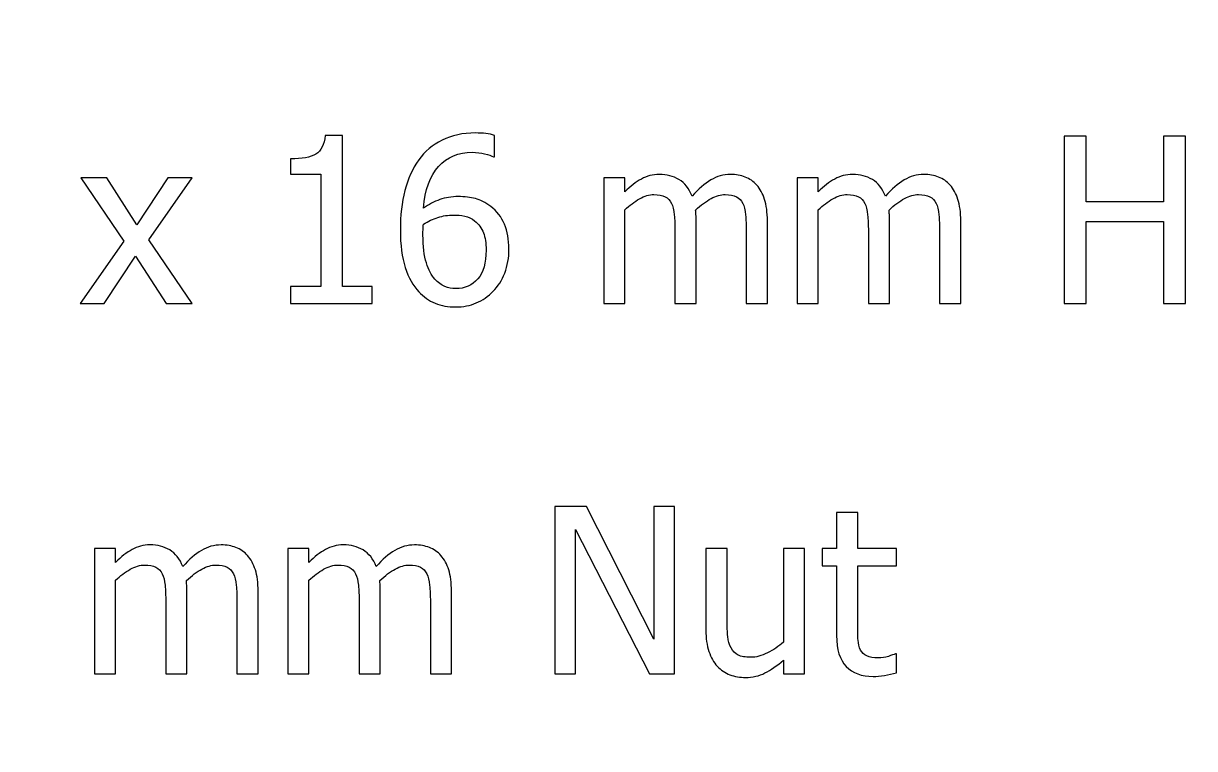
# Model space of a CAD drawing. Header units: centimetres. Extents: x -14.3 to 14.3, y -10 to 9.9.
# Drawn here: x -11.39 to -10.314, y -6.903 to -6.237 of the extents above; entities that cross this region are included whole.
import ezdxf

# ---------------------------------------------------------------- set-up
doc = ezdxf.new("R2010")
doc.units = ezdxf.units.CM
doc.header["$MEASUREMENT"] = 0
doc.layers.add('Layer 1', color=7, linetype='Continuous')

msp = doc.modelspace()

# ---------------------------------------------------------------- linework, layer by layer
at = {"layer": 'Layer 1', "color": 250, "lineweight": 70}
for points in [[(-14.3, -9), (-14.3, -9), (-14.3, 8.9), (-14.3, 8.9), (-14.3, 8.9), (-14.3, 9.45219), (-13.85219, 9.9), (-13.3, 9.9), (-13.3, 9.9), (-13.3, 9.9), (13.3, 9.9), (13.3, 9.9), (13.3, 9.9), (13.85219, 9.9), (14.3, 9.45219), (14.3, 8.9), (14.3, 8.9), (14.3, 8.9), (14.3, -9), (14.3, -9), (14.3, -9), (14.3, -9.55219), (13.85219, -10), (13.3, -10), (13.3, -10), (13.3, -10), (-13.3, -10), (-13.3, -10), (-13.3, -10), (-13.85219, -10), (-14.3, -9.55219), (-14.3, -9)], [(-4.3, -10), (-4.3, -10), (-4.3, -6), (-4.3, -6), (-4.3, -6), (-4.3, -5.44781), (-4.74781, -5), (-5.3, -5), (-5.3, -5), (-5.3, -5), (-14.3, -5), (-14.3, -5), (-14.3, -5), (-14.3, -5), (-14.3, -6), (-14.3, -6), (-14.3, -6), (-14.3, -6), (-14.3, -9), (-14.3, -9), (-14.3, -9), (-14.3, -9.55219), (-13.85219, -10), (-13.3, -10), (-13.3, -10), (-13.3, -10), (-5.3, -10), (-5.3, -10), (-5.3, -10), (-5.3, -10), (-4.3, -10), (-4.3, -10)]]:
    msp.add_open_spline(points, degree=3, knots=[0, 0, 0, 0, 0.125, 0.125, 0.125, 0.125, 0.25, 0.25, 0.25, 0.25, 0.375, 0.375, 0.375, 0.375, 0.5, 0.5, 0.5, 0.5, 0.625, 0.625, 0.625, 0.625, 0.75, 0.75, 0.75, 0.75, 0.875, 0.875, 0.875, 0.875, 1, 1, 1, 1], dxfattribs=at)
at = {"layer": 'Layer 1', "color": 250}
for points, knots in [([(-11.06964, -6.49413), (-11.06964, -6.49413), (-11.14468, -6.49413), (-11.14468, -6.49413), (-11.14468, -6.49413), (-11.14468, -6.49413), (-11.14468, -6.47843), (-11.14468, -6.47843), (-11.14468, -6.47843), (-11.14468, -6.47843), (-11.11677, -6.47843), (-11.11677, -6.47843), (-11.11677, -6.47843), (-11.11677, -6.47843), (-11.11677, -6.37524), (-11.11677, -6.37524), (-11.11677, -6.37524), (-11.11677, -6.37524), (-11.14468, -6.37524), (-11.14468, -6.37524), (-11.14468, -6.37524), (-11.14468, -6.37524), (-11.14468, -6.3612), (-11.14468, -6.3612), (-11.14468, -6.3612), (-11.13413, -6.3612), (-11.12637, -6.35972), (-11.12136, -6.35672), (-11.12136, -6.35672), (-11.11638, -6.35372), (-11.11356, -6.34804), (-11.11293, -6.33972), (-11.11293, -6.33972), (-11.11293, -6.33972), (-11.09691, -6.33972), (-11.09691, -6.33972), (-11.09691, -6.33972), (-11.09691, -6.33972), (-11.09691, -6.47843), (-11.09691, -6.47843), (-11.09691, -6.47843), (-11.09691, -6.47843), (-11.06964, -6.47843), (-11.06964, -6.47843), (-11.06964, -6.47843), (-11.06964, -6.47843), (-11.06964, -6.49413), (-11.06964, -6.49413)], [0, 0, 0, 0, 0.0833333, 0.0833333, 0.0833333, 0.0833333, 0.1666667, 0.1666667, 0.1666667, 0.1666667, 0.25, 0.25, 0.25, 0.25, 0.3333333, 0.3333333, 0.3333333, 0.3333333, 0.4166667, 0.4166667, 0.4166667, 0.4166667, 0.5, 0.5, 0.5, 0.5, 0.5833333, 0.5833333, 0.5833333, 0.5833333, 0.6666667, 0.6666667, 0.6666667, 0.6666667, 0.75, 0.75, 0.75, 0.75, 0.8333333, 0.8333333, 0.8333333, 0.8333333, 0.9166667, 0.9166667, 0.9166667, 0.9166667, 1, 1, 1, 1]), ([(-10.94387, -6.44421), (-10.94387, -6.45215), (-10.94517, -6.45945), (-10.94778, -6.46612), (-10.94778, -6.46612), (-10.95043, -6.47282), (-10.95392, -6.4784), (-10.95833, -6.48288), (-10.95833, -6.48288), (-10.96295, -6.48764), (-10.9681, -6.49124), (-10.97385, -6.49367), (-10.97385, -6.49367), (-10.97957, -6.49611), (-10.98585, -6.49734), (-10.99276, -6.49734), (-10.99276, -6.49734), (-10.99971, -6.49734), (-11.00603, -6.49618), (-11.01171, -6.49381), (-11.01171, -6.49381), (-11.01739, -6.49148), (-11.02243, -6.48799), (-11.02677, -6.48337), (-11.02677, -6.48337), (-11.03206, -6.4778), (-11.03623, -6.47035), (-11.03923, -6.461), (-11.03923, -6.461), (-11.04222, -6.45169), (-11.04371, -6.44019), (-11.04371, -6.42654), (-11.04371, -6.42654), (-11.04371, -6.41317), (-11.04233, -6.4011), (-11.03958, -6.39031), (-11.03958, -6.39031), (-11.03683, -6.37955), (-11.03259, -6.37016), (-11.02684, -6.36215), (-11.02684, -6.36215), (-11.02127, -6.35436), (-11.01407, -6.34829), (-11.00525, -6.34391), (-11.00525, -6.34391), (-10.99643, -6.33954), (-10.98624, -6.33735), (-10.97467, -6.33735), (-10.97467, -6.33735), (-10.97121, -6.33735), (-10.96803, -6.33753), (-10.96507, -6.33788), (-10.96507, -6.33788), (-10.96211, -6.3382), (-10.95946, -6.33876), (-10.9572, -6.33954), (-10.9572, -6.33954), (-10.9572, -6.33954), (-10.9572, -6.35926), (-10.9572, -6.35926), (-10.9572, -6.35926), (-10.9572, -6.35926), (-10.95812, -6.35926), (-10.95812, -6.35926), (-10.95812, -6.35926), (-10.95999, -6.35824), (-10.96267, -6.35729), (-10.9662, -6.35644), (-10.9662, -6.35644), (-10.96969, -6.35556), (-10.97347, -6.35513), (-10.97745, -6.35513), (-10.97745, -6.35513), (-10.99026, -6.35513), (-11.00063, -6.35947), (-11.0085, -6.36812), (-11.0085, -6.36812), (-11.0164, -6.37676), (-11.02106, -6.38957), (-11.0225, -6.4066), (-11.0225, -6.4066), (-11.01764, -6.40315), (-11.01259, -6.4005), (-11.00744, -6.39863), (-11.00744, -6.39863), (-11.00225, -6.39676), (-10.99661, -6.39584), (-10.99047, -6.39584), (-10.99047, -6.39584), (-10.98447, -6.39584), (-10.97922, -6.39644), (-10.9747, -6.39764), (-10.9747, -6.39764), (-10.97022, -6.39884), (-10.96549, -6.40128), (-10.96063, -6.40495), (-10.96063, -6.40495), (-10.95495, -6.40922), (-10.95075, -6.41461), (-10.948, -6.42117), (-10.948, -6.42117), (-10.94524, -6.4277), (-10.94387, -6.43539), (-10.94387, -6.44421)], [0, 0, 0, 0, 0.0384615, 0.0384615, 0.0384615, 0.0384615, 0.0769231, 0.0769231, 0.0769231, 0.0769231, 0.1153846, 0.1153846, 0.1153846, 0.1153846, 0.1538462, 0.1538462, 0.1538462, 0.1538462, 0.1923077, 0.1923077, 0.1923077, 0.1923077, 0.2307692, 0.2307692, 0.2307692, 0.2307692, 0.2692308, 0.2692308, 0.2692308, 0.2692308, 0.3076923, 0.3076923, 0.3076923, 0.3076923, 0.3461538, 0.3461538, 0.3461538, 0.3461538, 0.3846154, 0.3846154, 0.3846154, 0.3846154, 0.4230769, 0.4230769, 0.4230769, 0.4230769, 0.4615385, 0.4615385, 0.4615385, 0.4615385, 0.5, 0.5, 0.5, 0.5, 0.5384615, 0.5384615, 0.5384615, 0.5384615, 0.5769231, 0.5769231, 0.5769231, 0.5769231, 0.6153846, 0.6153846, 0.6153846, 0.6153846, 0.6538462, 0.6538462, 0.6538462, 0.6538462, 0.6923077, 0.6923077, 0.6923077, 0.6923077, 0.7307692, 0.7307692, 0.7307692, 0.7307692, 0.7692308, 0.7692308, 0.7692308, 0.7692308, 0.8076923, 0.8076923, 0.8076923, 0.8076923, 0.8461538, 0.8461538, 0.8461538, 0.8461538, 0.8846154, 0.8846154, 0.8846154, 0.8846154, 0.9230769, 0.9230769, 0.9230769, 0.9230769, 0.9615385, 0.9615385, 0.9615385, 0.9615385, 1, 1, 1, 1]), ([(-10.32176, -6.49413), (-10.32176, -6.49413), (-10.34222, -6.49413), (-10.34222, -6.49413), (-10.34222, -6.49413), (-10.34222, -6.49413), (-10.34222, -6.41881), (-10.34222, -6.41881), (-10.34222, -6.41881), (-10.34222, -6.41881), (-10.41306, -6.41881), (-10.41306, -6.41881), (-10.41306, -6.41881), (-10.41306, -6.41881), (-10.41306, -6.49413), (-10.41306, -6.49413), (-10.41306, -6.49413), (-10.41306, -6.49413), (-10.43352, -6.49413), (-10.43352, -6.49413), (-10.43352, -6.49413), (-10.43352, -6.49413), (-10.43352, -6.34025), (-10.43352, -6.34025), (-10.43352, -6.34025), (-10.43352, -6.34025), (-10.41306, -6.34025), (-10.41306, -6.34025), (-10.41306, -6.34025), (-10.41306, -6.34025), (-10.41306, -6.40061), (-10.41306, -6.40061), (-10.41306, -6.40061), (-10.41306, -6.40061), (-10.34222, -6.40061), (-10.34222, -6.40061), (-10.34222, -6.40061), (-10.34222, -6.40061), (-10.34222, -6.34025), (-10.34222, -6.34025), (-10.34222, -6.34025), (-10.34222, -6.34025), (-10.32176, -6.34025), (-10.32176, -6.34025), (-10.32176, -6.34025), (-10.32176, -6.34025), (-10.32176, -6.49413), (-10.32176, -6.49413)], [0, 0, 0, 0, 0.0833333, 0.0833333, 0.0833333, 0.0833333, 0.1666667, 0.1666667, 0.1666667, 0.1666667, 0.25, 0.25, 0.25, 0.25, 0.3333333, 0.3333333, 0.3333333, 0.3333333, 0.4166667, 0.4166667, 0.4166667, 0.4166667, 0.5, 0.5, 0.5, 0.5, 0.5833333, 0.5833333, 0.5833333, 0.5833333, 0.6666667, 0.6666667, 0.6666667, 0.6666667, 0.75, 0.75, 0.75, 0.75, 0.8333333, 0.8333333, 0.8333333, 0.8333333, 0.9166667, 0.9166667, 0.9166667, 0.9166667, 1, 1, 1, 1]), ([(-11.2352, -6.49413), (-11.2352, -6.49413), (-11.25908, -6.49413), (-11.25908, -6.49413), (-11.25908, -6.49413), (-11.25908, -6.49413), (-11.28706, -6.45056), (-11.28706, -6.45056), (-11.28706, -6.45056), (-11.28706, -6.45056), (-11.31592, -6.49413), (-11.31592, -6.49413), (-11.31592, -6.49413), (-11.31592, -6.49413), (-11.33797, -6.49413), (-11.33797, -6.49413), (-11.33797, -6.49413), (-11.33797, -6.49413), (-11.298, -6.43687), (-11.298, -6.43687), (-11.298, -6.43687), (-11.298, -6.43687), (-11.33754, -6.3787), (-11.33754, -6.3787), (-11.33754, -6.3787), (-11.33754, -6.3787), (-11.31366, -6.3787), (-11.31366, -6.3787), (-11.31366, -6.3787), (-11.31366, -6.3787), (-11.28583, -6.42184), (-11.28583, -6.42184), (-11.28583, -6.42184), (-11.28583, -6.42184), (-11.25736, -6.3787), (-11.25736, -6.3787), (-11.25736, -6.3787), (-11.25736, -6.3787), (-11.2352, -6.3787), (-11.2352, -6.3787), (-11.2352, -6.3787), (-11.2352, -6.3787), (-11.275, -6.4356), (-11.275, -6.4356), (-11.275, -6.4356), (-11.275, -6.4356), (-11.2352, -6.49413), (-11.2352, -6.49413)], [0, 0, 0, 0, 0.0833333, 0.0833333, 0.0833333, 0.0833333, 0.1666667, 0.1666667, 0.1666667, 0.1666667, 0.25, 0.25, 0.25, 0.25, 0.3333333, 0.3333333, 0.3333333, 0.3333333, 0.4166667, 0.4166667, 0.4166667, 0.4166667, 0.5, 0.5, 0.5, 0.5, 0.5833333, 0.5833333, 0.5833333, 0.5833333, 0.6666667, 0.6666667, 0.6666667, 0.6666667, 0.75, 0.75, 0.75, 0.75, 0.8333333, 0.8333333, 0.8333333, 0.8333333, 0.9166667, 0.9166667, 0.9166667, 0.9166667, 1, 1, 1, 1]), ([(-10.7257, -6.49413), (-10.7257, -6.49413), (-10.7257, -6.42735), (-10.7257, -6.42735), (-10.7257, -6.42735), (-10.7257, -6.42206), (-10.72591, -6.41715), (-10.72634, -6.41264), (-10.72634, -6.41264), (-10.72672, -6.40812), (-10.72761, -6.40459), (-10.72891, -6.40205), (-10.72891, -6.40205), (-10.73029, -6.39927), (-10.73223, -6.39726), (-10.7348, -6.39595), (-10.7348, -6.39595), (-10.73734, -6.39465), (-10.7408, -6.39397), (-10.74514, -6.39397), (-10.74514, -6.39397), (-10.74913, -6.39397), (-10.75339, -6.39521), (-10.75798, -6.39764), (-10.75798, -6.39764), (-10.76257, -6.40011), (-10.76729, -6.40364), (-10.7722, -6.40826), (-10.7722, -6.40826), (-10.77213, -6.40943), (-10.77202, -6.4108), (-10.77191, -6.41243), (-10.77191, -6.41243), (-10.77181, -6.41405), (-10.77177, -6.41595), (-10.77177, -6.41818), (-10.77177, -6.41818), (-10.77177, -6.41818), (-10.77177, -6.49413), (-10.77177, -6.49413), (-10.77177, -6.49413), (-10.77177, -6.49413), (-10.79121, -6.49413), (-10.79121, -6.49413), (-10.79121, -6.49413), (-10.79121, -6.49413), (-10.79121, -6.42735), (-10.79121, -6.42735), (-10.79121, -6.42735), (-10.79121, -6.42206), (-10.79142, -6.41715), (-10.79185, -6.41264), (-10.79185, -6.41264), (-10.79224, -6.40812), (-10.79312, -6.40459), (-10.79442, -6.40205), (-10.79442, -6.40205), (-10.7958, -6.39927), (-10.79774, -6.39726), (-10.80031, -6.39595), (-10.80031, -6.39595), (-10.80285, -6.39465), (-10.80631, -6.39397), (-10.81065, -6.39397), (-10.81065, -6.39397), (-10.81485, -6.39397), (-10.81926, -6.39528), (-10.82384, -6.39789), (-10.82384, -6.39789), (-10.82847, -6.40054), (-10.83295, -6.40389), (-10.83729, -6.40795), (-10.83729, -6.40795), (-10.83729, -6.40795), (-10.83729, -6.49413), (-10.83729, -6.49413), (-10.83729, -6.49413), (-10.83729, -6.49413), (-10.85672, -6.49413), (-10.85672, -6.49413), (-10.85672, -6.49413), (-10.85672, -6.49413), (-10.85672, -6.3787), (-10.85672, -6.3787), (-10.85672, -6.3787), (-10.85672, -6.3787), (-10.83729, -6.3787), (-10.83729, -6.3787), (-10.83729, -6.3787), (-10.83729, -6.3787), (-10.83729, -6.39151), (-10.83729, -6.39151), (-10.83729, -6.39151), (-10.83217, -6.38643), (-10.82713, -6.38247), (-10.82215, -6.37969), (-10.82215, -6.37969), (-10.81714, -6.3769), (-10.81167, -6.37549), (-10.80568, -6.37549), (-10.80568, -6.37549), (-10.79883, -6.37549), (-10.7928, -6.37704), (-10.78754, -6.38015), (-10.78754, -6.38015), (-10.78225, -6.38325), (-10.77826, -6.38833), (-10.77548, -6.39542), (-10.77548, -6.39542), (-10.76962, -6.38889), (-10.76391, -6.38392), (-10.75833, -6.38057), (-10.75833, -6.38057), (-10.75276, -6.37718), (-10.74669, -6.37549), (-10.74016, -6.37549), (-10.74016, -6.37549), (-10.73519, -6.37549), (-10.73067, -6.37627), (-10.72662, -6.37782), (-10.72662, -6.37782), (-10.72256, -6.37937), (-10.719, -6.38187), (-10.71596, -6.3853), (-10.71596, -6.3853), (-10.71286, -6.38882), (-10.7105, -6.3932), (-10.7088, -6.39842), (-10.7088, -6.39842), (-10.70711, -6.40368), (-10.70626, -6.41024), (-10.70626, -6.41818), (-10.70626, -6.41818), (-10.70626, -6.41818), (-10.70626, -6.49413), (-10.70626, -6.49413), (-10.70626, -6.49413), (-10.70626, -6.49413), (-10.7257, -6.49413), (-10.7257, -6.49413)], [0, 0, 0, 0, 0.0285714, 0.0285714, 0.0285714, 0.0285714, 0.0571429, 0.0571429, 0.0571429, 0.0571429, 0.0857143, 0.0857143, 0.0857143, 0.0857143, 0.1142857, 0.1142857, 0.1142857, 0.1142857, 0.1428571, 0.1428571, 0.1428571, 0.1428571, 0.1714286, 0.1714286, 0.1714286, 0.1714286, 0.2, 0.2, 0.2, 0.2, 0.2285714, 0.2285714, 0.2285714, 0.2285714, 0.2571429, 0.2571429, 0.2571429, 0.2571429, 0.2857143, 0.2857143, 0.2857143, 0.2857143, 0.3142857, 0.3142857, 0.3142857, 0.3142857, 0.3428571, 0.3428571, 0.3428571, 0.3428571, 0.3714286, 0.3714286, 0.3714286, 0.3714286, 0.4, 0.4, 0.4, 0.4, 0.4285714, 0.4285714, 0.4285714, 0.4285714, 0.4571429, 0.4571429, 0.4571429, 0.4571429, 0.4857143, 0.4857143, 0.4857143, 0.4857143, 0.5142857, 0.5142857, 0.5142857, 0.5142857, 0.5428571, 0.5428571, 0.5428571, 0.5428571, 0.5714286, 0.5714286, 0.5714286, 0.5714286, 0.6, 0.6, 0.6, 0.6, 0.6285714, 0.6285714, 0.6285714, 0.6285714, 0.6571429, 0.6571429, 0.6571429, 0.6571429, 0.6857143, 0.6857143, 0.6857143, 0.6857143, 0.7142857, 0.7142857, 0.7142857, 0.7142857, 0.7428571, 0.7428571, 0.7428571, 0.7428571, 0.7714286, 0.7714286, 0.7714286, 0.7714286, 0.8, 0.8, 0.8, 0.8, 0.8285714, 0.8285714, 0.8285714, 0.8285714, 0.8571429, 0.8571429, 0.8571429, 0.8571429, 0.8857143, 0.8857143, 0.8857143, 0.8857143, 0.9142857, 0.9142857, 0.9142857, 0.9142857, 0.9428571, 0.9428571, 0.9428571, 0.9428571, 0.9714286, 0.9714286, 0.9714286, 0.9714286, 1, 1, 1, 1]), ([(-10.54793, -6.49413), (-10.54793, -6.49413), (-10.54793, -6.42735), (-10.54793, -6.42735), (-10.54793, -6.42735), (-10.54793, -6.42206), (-10.54814, -6.41715), (-10.54857, -6.41264), (-10.54857, -6.41264), (-10.54895, -6.40812), (-10.54984, -6.40459), (-10.55114, -6.40205), (-10.55114, -6.40205), (-10.55252, -6.39927), (-10.55446, -6.39726), (-10.55703, -6.39595), (-10.55703, -6.39595), (-10.55957, -6.39465), (-10.56303, -6.39397), (-10.56737, -6.39397), (-10.56737, -6.39397), (-10.57136, -6.39397), (-10.57562, -6.39521), (-10.58021, -6.39764), (-10.58021, -6.39764), (-10.5848, -6.40011), (-10.58952, -6.40364), (-10.59443, -6.40826), (-10.59443, -6.40826), (-10.59436, -6.40943), (-10.59425, -6.4108), (-10.59414, -6.41243), (-10.59414, -6.41243), (-10.59404, -6.41405), (-10.594, -6.41595), (-10.594, -6.41818), (-10.594, -6.41818), (-10.594, -6.41818), (-10.594, -6.49413), (-10.594, -6.49413), (-10.594, -6.49413), (-10.594, -6.49413), (-10.61344, -6.49413), (-10.61344, -6.49413), (-10.61344, -6.49413), (-10.61344, -6.49413), (-10.61344, -6.42735), (-10.61344, -6.42735), (-10.61344, -6.42735), (-10.61344, -6.42206), (-10.61365, -6.41715), (-10.61408, -6.41264), (-10.61408, -6.41264), (-10.61447, -6.40812), (-10.61535, -6.40459), (-10.61665, -6.40205), (-10.61665, -6.40205), (-10.61803, -6.39927), (-10.61997, -6.39726), (-10.62254, -6.39595), (-10.62254, -6.39595), (-10.62508, -6.39465), (-10.62854, -6.39397), (-10.63288, -6.39397), (-10.63288, -6.39397), (-10.63708, -6.39397), (-10.64149, -6.39528), (-10.64607, -6.39789), (-10.64607, -6.39789), (-10.6507, -6.40054), (-10.65518, -6.40389), (-10.65952, -6.40795), (-10.65952, -6.40795), (-10.65952, -6.40795), (-10.65952, -6.49413), (-10.65952, -6.49413), (-10.65952, -6.49413), (-10.65952, -6.49413), (-10.67895, -6.49413), (-10.67895, -6.49413), (-10.67895, -6.49413), (-10.67895, -6.49413), (-10.67895, -6.3787), (-10.67895, -6.3787), (-10.67895, -6.3787), (-10.67895, -6.3787), (-10.65952, -6.3787), (-10.65952, -6.3787), (-10.65952, -6.3787), (-10.65952, -6.3787), (-10.65952, -6.39151), (-10.65952, -6.39151), (-10.65952, -6.39151), (-10.6544, -6.38643), (-10.64936, -6.38247), (-10.64438, -6.37969), (-10.64438, -6.37969), (-10.63937, -6.3769), (-10.6339, -6.37549), (-10.62791, -6.37549), (-10.62791, -6.37549), (-10.62106, -6.37549), (-10.61503, -6.37704), (-10.60977, -6.38015), (-10.60977, -6.38015), (-10.60448, -6.38325), (-10.60049, -6.38833), (-10.59771, -6.39542), (-10.59771, -6.39542), (-10.59185, -6.38889), (-10.58614, -6.38392), (-10.58056, -6.38057), (-10.58056, -6.38057), (-10.57499, -6.37718), (-10.56892, -6.37549), (-10.56239, -6.37549), (-10.56239, -6.37549), (-10.55742, -6.37549), (-10.5529, -6.37627), (-10.54885, -6.37782), (-10.54885, -6.37782), (-10.54479, -6.37937), (-10.54123, -6.38187), (-10.53819, -6.3853), (-10.53819, -6.3853), (-10.53509, -6.38882), (-10.53273, -6.3932), (-10.53103, -6.39842), (-10.53103, -6.39842), (-10.52934, -6.40368), (-10.52849, -6.41024), (-10.52849, -6.41818), (-10.52849, -6.41818), (-10.52849, -6.41818), (-10.52849, -6.49413), (-10.52849, -6.49413), (-10.52849, -6.49413), (-10.52849, -6.49413), (-10.54793, -6.49413), (-10.54793, -6.49413)], [0, 0, 0, 0, 0.0285714, 0.0285714, 0.0285714, 0.0285714, 0.0571429, 0.0571429, 0.0571429, 0.0571429, 0.0857143, 0.0857143, 0.0857143, 0.0857143, 0.1142857, 0.1142857, 0.1142857, 0.1142857, 0.1428571, 0.1428571, 0.1428571, 0.1428571, 0.1714286, 0.1714286, 0.1714286, 0.1714286, 0.2, 0.2, 0.2, 0.2, 0.2285714, 0.2285714, 0.2285714, 0.2285714, 0.2571429, 0.2571429, 0.2571429, 0.2571429, 0.2857143, 0.2857143, 0.2857143, 0.2857143, 0.3142857, 0.3142857, 0.3142857, 0.3142857, 0.3428571, 0.3428571, 0.3428571, 0.3428571, 0.3714286, 0.3714286, 0.3714286, 0.3714286, 0.4, 0.4, 0.4, 0.4, 0.4285714, 0.4285714, 0.4285714, 0.4285714, 0.4571429, 0.4571429, 0.4571429, 0.4571429, 0.4857143, 0.4857143, 0.4857143, 0.4857143, 0.5142857, 0.5142857, 0.5142857, 0.5142857, 0.5428571, 0.5428571, 0.5428571, 0.5428571, 0.5714286, 0.5714286, 0.5714286, 0.5714286, 0.6, 0.6, 0.6, 0.6, 0.6285714, 0.6285714, 0.6285714, 0.6285714, 0.6571429, 0.6571429, 0.6571429, 0.6571429, 0.6857143, 0.6857143, 0.6857143, 0.6857143, 0.7142857, 0.7142857, 0.7142857, 0.7142857, 0.7428571, 0.7428571, 0.7428571, 0.7428571, 0.7714286, 0.7714286, 0.7714286, 0.7714286, 0.8, 0.8, 0.8, 0.8, 0.8285714, 0.8285714, 0.8285714, 0.8285714, 0.8571429, 0.8571429, 0.8571429, 0.8571429, 0.8857143, 0.8857143, 0.8857143, 0.8857143, 0.9142857, 0.9142857, 0.9142857, 0.9142857, 0.9428571, 0.9428571, 0.9428571, 0.9428571, 0.9714286, 0.9714286, 0.9714286, 0.9714286, 1, 1, 1, 1]), ([(-10.96486, -6.44502), (-10.96486, -6.43867), (-10.96567, -6.43338), (-10.96733, -6.42911), (-10.96733, -6.42911), (-10.96899, -6.42484), (-10.97167, -6.42117), (-10.97541, -6.41814), (-10.97541, -6.41814), (-10.97809, -6.41595), (-10.98112, -6.41451), (-10.98454, -6.4138), (-10.98454, -6.4138), (-10.98797, -6.41313), (-10.99146, -6.41278), (-10.99502, -6.41278), (-10.99502, -6.41278), (-10.99985, -6.41278), (-11.00455, -6.41352), (-11.0091, -6.41497), (-11.0091, -6.41497), (-11.01361, -6.41641), (-11.01809, -6.41849), (-11.0225, -6.42124), (-11.0225, -6.42124), (-11.02264, -6.42276), (-11.02275, -6.42424), (-11.02282, -6.42565), (-11.02282, -6.42565), (-11.02289, -6.42707), (-11.02293, -6.42883), (-11.02293, -6.43098), (-11.02293, -6.43098), (-11.02293, -6.44164), (-11.02187, -6.45028), (-11.01979, -6.45681), (-11.01979, -6.45681), (-11.01767, -6.46337), (-11.01506, -6.46831), (-11.01199, -6.47169), (-11.01199, -6.47169), (-11.00903, -6.47494), (-11.00596, -6.4772), (-11.00282, -6.4785), (-11.00282, -6.4785), (-10.99968, -6.47981), (-10.99629, -6.48048), (-10.99266, -6.48048), (-10.99266, -6.48048), (-10.9844, -6.48048), (-10.9777, -6.47751), (-10.97255, -6.47159), (-10.97255, -6.47159), (-10.96743, -6.46566), (-10.96486, -6.45681), (-10.96486, -6.44502)], [0, 0, 0, 0, 0.0714286, 0.0714286, 0.0714286, 0.0714286, 0.1428571, 0.1428571, 0.1428571, 0.1428571, 0.2142857, 0.2142857, 0.2142857, 0.2142857, 0.2857143, 0.2857143, 0.2857143, 0.2857143, 0.3571429, 0.3571429, 0.3571429, 0.3571429, 0.4285714, 0.4285714, 0.4285714, 0.4285714, 0.5, 0.5, 0.5, 0.5, 0.5714286, 0.5714286, 0.5714286, 0.5714286, 0.6428571, 0.6428571, 0.6428571, 0.6428571, 0.7142857, 0.7142857, 0.7142857, 0.7142857, 0.7857143, 0.7857143, 0.7857143, 0.7857143, 0.8571429, 0.8571429, 0.8571429, 0.8571429, 0.9285714, 0.9285714, 0.9285714, 0.9285714, 1, 1, 1, 1]), ([(-10.7916, -6.83477), (-10.7916, -6.83477), (-10.81453, -6.83477), (-10.81453, -6.83477), (-10.81453, -6.83477), (-10.81453, -6.83477), (-10.88259, -6.70209), (-10.88259, -6.70209), (-10.88259, -6.70209), (-10.88259, -6.70209), (-10.88259, -6.83477), (-10.88259, -6.83477), (-10.88259, -6.83477), (-10.88259, -6.83477), (-10.90171, -6.83477), (-10.90171, -6.83477), (-10.90171, -6.83477), (-10.90171, -6.83477), (-10.90171, -6.68089), (-10.90171, -6.68089), (-10.90171, -6.68089), (-10.90171, -6.68089), (-10.87267, -6.68089), (-10.87267, -6.68089), (-10.87267, -6.68089), (-10.87267, -6.68089), (-10.81072, -6.80274), (-10.81072, -6.80274), (-10.81072, -6.80274), (-10.81072, -6.80274), (-10.81072, -6.68089), (-10.81072, -6.68089), (-10.81072, -6.68089), (-10.81072, -6.68089), (-10.7916, -6.68089), (-10.7916, -6.68089), (-10.7916, -6.68089), (-10.7916, -6.68089), (-10.7916, -6.83477), (-10.7916, -6.83477)], [0, 0, 0, 0, 0.1, 0.1, 0.1, 0.1, 0.2, 0.2, 0.2, 0.2, 0.3, 0.3, 0.3, 0.3, 0.4, 0.4, 0.4, 0.4, 0.5, 0.5, 0.5, 0.5, 0.6, 0.6, 0.6, 0.6, 0.7, 0.7, 0.7, 0.7, 0.8, 0.8, 0.8, 0.8, 0.9, 0.9, 0.9, 0.9, 1, 1, 1, 1]), ([(-10.60897, -6.83703), (-10.61959, -6.83703), (-10.62784, -6.83403), (-10.63377, -6.828), (-10.63377, -6.828), (-10.6397, -6.82196), (-10.64266, -6.81244), (-10.64266, -6.79942), (-10.64266, -6.79942), (-10.64266, -6.79942), (-10.64266, -6.73546), (-10.64266, -6.73546), (-10.64266, -6.73546), (-10.64266, -6.73546), (-10.65578, -6.73546), (-10.65578, -6.73546), (-10.65578, -6.73546), (-10.65578, -6.73546), (-10.65578, -6.71934), (-10.65578, -6.71934), (-10.65578, -6.71934), (-10.65578, -6.71934), (-10.64266, -6.71934), (-10.64266, -6.71934), (-10.64266, -6.71934), (-10.64266, -6.71934), (-10.64266, -6.68618), (-10.64266, -6.68618), (-10.64266, -6.68618), (-10.64266, -6.68618), (-10.62322, -6.68618), (-10.62322, -6.68618), (-10.62322, -6.68618), (-10.62322, -6.68618), (-10.62322, -6.71934), (-10.62322, -6.71934), (-10.62322, -6.71934), (-10.62322, -6.71934), (-10.58748, -6.71934), (-10.58748, -6.71934), (-10.58748, -6.71934), (-10.58748, -6.71934), (-10.58748, -6.73546), (-10.58748, -6.73546), (-10.58748, -6.73546), (-10.58748, -6.73546), (-10.62322, -6.73546), (-10.62322, -6.73546), (-10.62322, -6.73546), (-10.62322, -6.73546), (-10.62322, -6.79032), (-10.62322, -6.79032), (-10.62322, -6.79032), (-10.62322, -6.79618), (-10.62312, -6.80069), (-10.6229, -6.80387), (-10.6229, -6.80387), (-10.62269, -6.80704), (-10.62192, -6.81), (-10.62054, -6.81276), (-10.62054, -6.81276), (-10.61938, -6.81516), (-10.61747, -6.81699), (-10.61486, -6.81819), (-10.61486, -6.81819), (-10.61225, -6.81939), (-10.60869, -6.81999), (-10.60421, -6.81999), (-10.60421, -6.81999), (-10.60107, -6.81999), (-10.598, -6.81953), (-10.59503, -6.81861), (-10.59503, -6.81861), (-10.59207, -6.81766), (-10.58992, -6.81688), (-10.58861, -6.81628), (-10.58861, -6.81628), (-10.58861, -6.81628), (-10.58748, -6.81628), (-10.58748, -6.81628), (-10.58748, -6.81628), (-10.58748, -6.81628), (-10.58748, -6.83371), (-10.58748, -6.83371), (-10.58748, -6.83371), (-10.59112, -6.83477), (-10.59482, -6.83558), (-10.5986, -6.83615), (-10.5986, -6.83615), (-10.60234, -6.83675), (-10.60579, -6.83703), (-10.60897, -6.83703)], [0, 0, 0, 0, 0.0434783, 0.0434783, 0.0434783, 0.0434783, 0.0869565, 0.0869565, 0.0869565, 0.0869565, 0.1304348, 0.1304348, 0.1304348, 0.1304348, 0.173913, 0.173913, 0.173913, 0.173913, 0.2173913, 0.2173913, 0.2173913, 0.2173913, 0.2608696, 0.2608696, 0.2608696, 0.2608696, 0.3043478, 0.3043478, 0.3043478, 0.3043478, 0.3478261, 0.3478261, 0.3478261, 0.3478261, 0.3913043, 0.3913043, 0.3913043, 0.3913043, 0.4347826, 0.4347826, 0.4347826, 0.4347826, 0.4782609, 0.4782609, 0.4782609, 0.4782609, 0.5217391, 0.5217391, 0.5217391, 0.5217391, 0.5652174, 0.5652174, 0.5652174, 0.5652174, 0.6086957, 0.6086957, 0.6086957, 0.6086957, 0.6521739, 0.6521739, 0.6521739, 0.6521739, 0.6956522, 0.6956522, 0.6956522, 0.6956522, 0.7391304, 0.7391304, 0.7391304, 0.7391304, 0.7826087, 0.7826087, 0.7826087, 0.7826087, 0.826087, 0.826087, 0.826087, 0.826087, 0.8695652, 0.8695652, 0.8695652, 0.8695652, 0.9130435, 0.9130435, 0.9130435, 0.9130435, 0.9565217, 0.9565217, 0.9565217, 0.9565217, 1, 1, 1, 1]), ([(-11.19389, -6.83477), (-11.19389, -6.83477), (-11.19389, -6.76799), (-11.19389, -6.76799), (-11.19389, -6.76799), (-11.19389, -6.7627), (-11.1941, -6.75779), (-11.19453, -6.75328), (-11.19453, -6.75328), (-11.19491, -6.74876), (-11.1958, -6.74523), (-11.1971, -6.74269), (-11.1971, -6.74269), (-11.19848, -6.73991), (-11.20042, -6.7379), (-11.20299, -6.73659), (-11.20299, -6.73659), (-11.20553, -6.73529), (-11.20899, -6.73461), (-11.21333, -6.73461), (-11.21333, -6.73461), (-11.21732, -6.73461), (-11.22158, -6.73585), (-11.22617, -6.73828), (-11.22617, -6.73828), (-11.23076, -6.74075), (-11.23548, -6.74428), (-11.24039, -6.7489), (-11.24039, -6.7489), (-11.24032, -6.75007), (-11.24021, -6.75144), (-11.2401, -6.75307), (-11.2401, -6.75307), (-11.24, -6.75469), (-11.23996, -6.75659), (-11.23996, -6.75882), (-11.23996, -6.75882), (-11.23996, -6.75882), (-11.23996, -6.83477), (-11.23996, -6.83477), (-11.23996, -6.83477), (-11.23996, -6.83477), (-11.2594, -6.83477), (-11.2594, -6.83477), (-11.2594, -6.83477), (-11.2594, -6.83477), (-11.2594, -6.76799), (-11.2594, -6.76799), (-11.2594, -6.76799), (-11.2594, -6.7627), (-11.25961, -6.75779), (-11.26004, -6.75328), (-11.26004, -6.75328), (-11.26043, -6.74876), (-11.26131, -6.74523), (-11.26261, -6.74269), (-11.26261, -6.74269), (-11.26399, -6.73991), (-11.26593, -6.7379), (-11.2685, -6.73659), (-11.2685, -6.73659), (-11.27104, -6.73529), (-11.2745, -6.73461), (-11.27884, -6.73461), (-11.27884, -6.73461), (-11.28304, -6.73461), (-11.28745, -6.73592), (-11.29203, -6.73853), (-11.29203, -6.73853), (-11.29666, -6.74118), (-11.30114, -6.74453), (-11.30548, -6.74859), (-11.30548, -6.74859), (-11.30548, -6.74859), (-11.30548, -6.83477), (-11.30548, -6.83477), (-11.30548, -6.83477), (-11.30548, -6.83477), (-11.32491, -6.83477), (-11.32491, -6.83477), (-11.32491, -6.83477), (-11.32491, -6.83477), (-11.32491, -6.71934), (-11.32491, -6.71934), (-11.32491, -6.71934), (-11.32491, -6.71934), (-11.30548, -6.71934), (-11.30548, -6.71934), (-11.30548, -6.71934), (-11.30548, -6.71934), (-11.30548, -6.73215), (-11.30548, -6.73215), (-11.30548, -6.73215), (-11.30036, -6.72707), (-11.29532, -6.72311), (-11.29034, -6.72033), (-11.29034, -6.72033), (-11.28533, -6.71754), (-11.27986, -6.71613), (-11.27387, -6.71613), (-11.27387, -6.71613), (-11.26702, -6.71613), (-11.26099, -6.71768), (-11.25573, -6.72079), (-11.25573, -6.72079), (-11.25044, -6.72389), (-11.24645, -6.72897), (-11.24367, -6.73606), (-11.24367, -6.73606), (-11.23781, -6.72953), (-11.2321, -6.72456), (-11.22652, -6.72121), (-11.22652, -6.72121), (-11.22095, -6.71782), (-11.21488, -6.71613), (-11.20835, -6.71613), (-11.20835, -6.71613), (-11.20338, -6.71613), (-11.19886, -6.71691), (-11.19481, -6.71846), (-11.19481, -6.71846), (-11.19075, -6.72001), (-11.18719, -6.72251), (-11.18415, -6.72594), (-11.18415, -6.72594), (-11.18105, -6.72946), (-11.17869, -6.73384), (-11.17699, -6.73906), (-11.17699, -6.73906), (-11.1753, -6.74432), (-11.17445, -6.75088), (-11.17445, -6.75882), (-11.17445, -6.75882), (-11.17445, -6.75882), (-11.17445, -6.83477), (-11.17445, -6.83477), (-11.17445, -6.83477), (-11.17445, -6.83477), (-11.19389, -6.83477), (-11.19389, -6.83477)], [0, 0, 0, 0, 0.0285714, 0.0285714, 0.0285714, 0.0285714, 0.0571429, 0.0571429, 0.0571429, 0.0571429, 0.0857143, 0.0857143, 0.0857143, 0.0857143, 0.1142857, 0.1142857, 0.1142857, 0.1142857, 0.1428571, 0.1428571, 0.1428571, 0.1428571, 0.1714286, 0.1714286, 0.1714286, 0.1714286, 0.2, 0.2, 0.2, 0.2, 0.2285714, 0.2285714, 0.2285714, 0.2285714, 0.2571429, 0.2571429, 0.2571429, 0.2571429, 0.2857143, 0.2857143, 0.2857143, 0.2857143, 0.3142857, 0.3142857, 0.3142857, 0.3142857, 0.3428571, 0.3428571, 0.3428571, 0.3428571, 0.3714286, 0.3714286, 0.3714286, 0.3714286, 0.4, 0.4, 0.4, 0.4, 0.4285714, 0.4285714, 0.4285714, 0.4285714, 0.4571429, 0.4571429, 0.4571429, 0.4571429, 0.4857143, 0.4857143, 0.4857143, 0.4857143, 0.5142857, 0.5142857, 0.5142857, 0.5142857, 0.5428571, 0.5428571, 0.5428571, 0.5428571, 0.5714286, 0.5714286, 0.5714286, 0.5714286, 0.6, 0.6, 0.6, 0.6, 0.6285714, 0.6285714, 0.6285714, 0.6285714, 0.6571429, 0.6571429, 0.6571429, 0.6571429, 0.6857143, 0.6857143, 0.6857143, 0.6857143, 0.7142857, 0.7142857, 0.7142857, 0.7142857, 0.7428571, 0.7428571, 0.7428571, 0.7428571, 0.7714286, 0.7714286, 0.7714286, 0.7714286, 0.8, 0.8, 0.8, 0.8, 0.8285714, 0.8285714, 0.8285714, 0.8285714, 0.8571429, 0.8571429, 0.8571429, 0.8571429, 0.8857143, 0.8857143, 0.8857143, 0.8857143, 0.9142857, 0.9142857, 0.9142857, 0.9142857, 0.9428571, 0.9428571, 0.9428571, 0.9428571, 0.9714286, 0.9714286, 0.9714286, 0.9714286, 1, 1, 1, 1]), ([(-11.01612, -6.83477), (-11.01612, -6.83477), (-11.01612, -6.76799), (-11.01612, -6.76799), (-11.01612, -6.76799), (-11.01612, -6.7627), (-11.01633, -6.75779), (-11.01676, -6.75328), (-11.01676, -6.75328), (-11.01714, -6.74876), (-11.01803, -6.74523), (-11.01933, -6.74269), (-11.01933, -6.74269), (-11.02071, -6.73991), (-11.02265, -6.7379), (-11.02522, -6.73659), (-11.02522, -6.73659), (-11.02776, -6.73529), (-11.03122, -6.73461), (-11.03556, -6.73461), (-11.03556, -6.73461), (-11.03955, -6.73461), (-11.04381, -6.73585), (-11.0484, -6.73828), (-11.0484, -6.73828), (-11.05299, -6.74075), (-11.05771, -6.74428), (-11.06262, -6.7489), (-11.06262, -6.7489), (-11.06255, -6.75007), (-11.06244, -6.75144), (-11.06233, -6.75307), (-11.06233, -6.75307), (-11.06223, -6.75469), (-11.06219, -6.75659), (-11.06219, -6.75882), (-11.06219, -6.75882), (-11.06219, -6.75882), (-11.06219, -6.83477), (-11.06219, -6.83477), (-11.06219, -6.83477), (-11.06219, -6.83477), (-11.08163, -6.83477), (-11.08163, -6.83477), (-11.08163, -6.83477), (-11.08163, -6.83477), (-11.08163, -6.76799), (-11.08163, -6.76799), (-11.08163, -6.76799), (-11.08163, -6.7627), (-11.08184, -6.75779), (-11.08227, -6.75328), (-11.08227, -6.75328), (-11.08266, -6.74876), (-11.08354, -6.74523), (-11.08484, -6.74269), (-11.08484, -6.74269), (-11.08622, -6.73991), (-11.08816, -6.7379), (-11.09073, -6.73659), (-11.09073, -6.73659), (-11.09327, -6.73529), (-11.09673, -6.73461), (-11.10107, -6.73461), (-11.10107, -6.73461), (-11.10527, -6.73461), (-11.10968, -6.73592), (-11.11426, -6.73853), (-11.11426, -6.73853), (-11.11889, -6.74118), (-11.12337, -6.74453), (-11.12771, -6.74859), (-11.12771, -6.74859), (-11.12771, -6.74859), (-11.12771, -6.83477), (-11.12771, -6.83477), (-11.12771, -6.83477), (-11.12771, -6.83477), (-11.14714, -6.83477), (-11.14714, -6.83477), (-11.14714, -6.83477), (-11.14714, -6.83477), (-11.14714, -6.71934), (-11.14714, -6.71934), (-11.14714, -6.71934), (-11.14714, -6.71934), (-11.12771, -6.71934), (-11.12771, -6.71934), (-11.12771, -6.71934), (-11.12771, -6.71934), (-11.12771, -6.73215), (-11.12771, -6.73215), (-11.12771, -6.73215), (-11.12259, -6.72707), (-11.11755, -6.72311), (-11.11257, -6.72033), (-11.11257, -6.72033), (-11.10756, -6.71754), (-11.10209, -6.71613), (-11.0961, -6.71613), (-11.0961, -6.71613), (-11.08925, -6.71613), (-11.08322, -6.71768), (-11.07796, -6.72079), (-11.07796, -6.72079), (-11.07267, -6.72389), (-11.06868, -6.72897), (-11.0659, -6.73606), (-11.0659, -6.73606), (-11.06004, -6.72953), (-11.05433, -6.72456), (-11.04875, -6.72121), (-11.04875, -6.72121), (-11.04318, -6.71782), (-11.03711, -6.71613), (-11.03058, -6.71613), (-11.03058, -6.71613), (-11.02561, -6.71613), (-11.02109, -6.71691), (-11.01704, -6.71846), (-11.01704, -6.71846), (-11.01298, -6.72001), (-11.00942, -6.72251), (-11.00638, -6.72594), (-11.00638, -6.72594), (-11.00328, -6.72946), (-11.00092, -6.73384), (-10.99922, -6.73906), (-10.99922, -6.73906), (-10.99753, -6.74432), (-10.99668, -6.75088), (-10.99668, -6.75882), (-10.99668, -6.75882), (-10.99668, -6.75882), (-10.99668, -6.83477), (-10.99668, -6.83477), (-10.99668, -6.83477), (-10.99668, -6.83477), (-11.01612, -6.83477), (-11.01612, -6.83477)], [0, 0, 0, 0, 0.0285714, 0.0285714, 0.0285714, 0.0285714, 0.0571429, 0.0571429, 0.0571429, 0.0571429, 0.0857143, 0.0857143, 0.0857143, 0.0857143, 0.1142857, 0.1142857, 0.1142857, 0.1142857, 0.1428571, 0.1428571, 0.1428571, 0.1428571, 0.1714286, 0.1714286, 0.1714286, 0.1714286, 0.2, 0.2, 0.2, 0.2, 0.2285714, 0.2285714, 0.2285714, 0.2285714, 0.2571429, 0.2571429, 0.2571429, 0.2571429, 0.2857143, 0.2857143, 0.2857143, 0.2857143, 0.3142857, 0.3142857, 0.3142857, 0.3142857, 0.3428571, 0.3428571, 0.3428571, 0.3428571, 0.3714286, 0.3714286, 0.3714286, 0.3714286, 0.4, 0.4, 0.4, 0.4, 0.4285714, 0.4285714, 0.4285714, 0.4285714, 0.4571429, 0.4571429, 0.4571429, 0.4571429, 0.4857143, 0.4857143, 0.4857143, 0.4857143, 0.5142857, 0.5142857, 0.5142857, 0.5142857, 0.5428571, 0.5428571, 0.5428571, 0.5428571, 0.5714286, 0.5714286, 0.5714286, 0.5714286, 0.6, 0.6, 0.6, 0.6, 0.6285714, 0.6285714, 0.6285714, 0.6285714, 0.6571429, 0.6571429, 0.6571429, 0.6571429, 0.6857143, 0.6857143, 0.6857143, 0.6857143, 0.7142857, 0.7142857, 0.7142857, 0.7142857, 0.7428571, 0.7428571, 0.7428571, 0.7428571, 0.7714286, 0.7714286, 0.7714286, 0.7714286, 0.8, 0.8, 0.8, 0.8, 0.8285714, 0.8285714, 0.8285714, 0.8285714, 0.8571429, 0.8571429, 0.8571429, 0.8571429, 0.8857143, 0.8857143, 0.8857143, 0.8857143, 0.9142857, 0.9142857, 0.9142857, 0.9142857, 0.9428571, 0.9428571, 0.9428571, 0.9428571, 0.9714286, 0.9714286, 0.9714286, 0.9714286, 1, 1, 1, 1]), ([(-10.67201, -6.83477), (-10.67201, -6.83477), (-10.69145, -6.83477), (-10.69145, -6.83477), (-10.69145, -6.83477), (-10.69145, -6.83477), (-10.69145, -6.82196), (-10.69145, -6.82196), (-10.69145, -6.82196), (-10.69745, -6.82719), (-10.70312, -6.83117), (-10.70852, -6.83389), (-10.70852, -6.83389), (-10.71388, -6.8366), (-10.71988, -6.83798), (-10.72648, -6.83798), (-10.72648, -6.83798), (-10.73152, -6.83798), (-10.73625, -6.83717), (-10.7407, -6.83551), (-10.7407, -6.83551), (-10.74514, -6.83385), (-10.74902, -6.83124), (-10.75234, -6.82764), (-10.75234, -6.82764), (-10.75565, -6.82405), (-10.75823, -6.81957), (-10.76003, -6.8141), (-10.76003, -6.8141), (-10.76186, -6.80866), (-10.76278, -6.80207), (-10.76278, -6.79427), (-10.76278, -6.79427), (-10.76278, -6.79427), (-10.76278, -6.71934), (-10.76278, -6.71934), (-10.76278, -6.71934), (-10.76278, -6.71934), (-10.74334, -6.71934), (-10.74334, -6.71934), (-10.74334, -6.71934), (-10.74334, -6.71934), (-10.74334, -6.78506), (-10.74334, -6.78506), (-10.74334, -6.78506), (-10.74334, -6.7912), (-10.74313, -6.79628), (-10.74267, -6.80034), (-10.74267, -6.80034), (-10.74221, -6.80436), (-10.74119, -6.80789), (-10.73964, -6.81092), (-10.73964, -6.81092), (-10.73805, -6.81389), (-10.7359, -6.81604), (-10.73315, -6.81741), (-10.73315, -6.81741), (-10.73043, -6.81879), (-10.72651, -6.81949), (-10.72143, -6.81949), (-10.72143, -6.81949), (-10.71667, -6.81949), (-10.71159, -6.81815), (-10.70623, -6.81547), (-10.70623, -6.81547), (-10.70087, -6.81276), (-10.69593, -6.80948), (-10.69145, -6.80552), (-10.69145, -6.80552), (-10.69145, -6.80552), (-10.69145, -6.71934), (-10.69145, -6.71934), (-10.69145, -6.71934), (-10.69145, -6.71934), (-10.67201, -6.71934), (-10.67201, -6.71934), (-10.67201, -6.71934), (-10.67201, -6.71934), (-10.67201, -6.83477), (-10.67201, -6.83477)], [0, 0, 0, 0, 0.05, 0.05, 0.05, 0.05, 0.1, 0.1, 0.1, 0.1, 0.15, 0.15, 0.15, 0.15, 0.2, 0.2, 0.2, 0.2, 0.25, 0.25, 0.25, 0.25, 0.3, 0.3, 0.3, 0.3, 0.35, 0.35, 0.35, 0.35, 0.4, 0.4, 0.4, 0.4, 0.45, 0.45, 0.45, 0.45, 0.5, 0.5, 0.5, 0.5, 0.55, 0.55, 0.55, 0.55, 0.6, 0.6, 0.6, 0.6, 0.65, 0.65, 0.65, 0.65, 0.7, 0.7, 0.7, 0.7, 0.75, 0.75, 0.75, 0.75, 0.8, 0.8, 0.8, 0.8, 0.85, 0.85, 0.85, 0.85, 0.9, 0.9, 0.9, 0.9, 0.95, 0.95, 0.95, 0.95, 1, 1, 1, 1])]:
    msp.add_open_spline(points, degree=3, knots=knots, dxfattribs=at)

doc.saveas('drawing.dxf')
